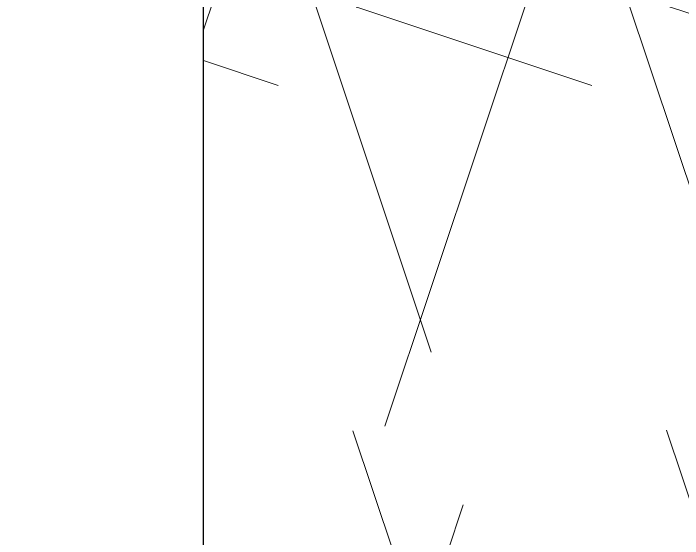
# Model space of a CAD drawing. Header units: inches. Extents: x -4169 to -1846, y 9706 to 12377.
# Drawn here: x -3456.48 to -3451.01, y 10346.57 to 10350.86 of the extents above; entities that cross this region are included whole.
import ezdxf

# ---------------------------------------------------------------- set-up
doc = ezdxf.new("R2010")
doc.units = ezdxf.units.IN
doc.header["$MEASUREMENT"] = 0
for name, color, linetype, lineweight in [('A-DOOR', 31, 'Continuous', 18), ('A-DOOR-FRAM', 31, 'Continuous', 30), ('A-WALL-PATT-4', 111, 'Continuous', 9)]:
    doc.layers.add(name, color=color, linetype=linetype, lineweight=lineweight)

# ---------------------------------------------------------------- blocks, each defined once
blk = doc.blocks.new('HOLLOW METAL - UNIT DOOR-2154430-ENLARGED RCP - 1ST FLOOR PLAN')
at = {"layer": 'A-DOOR-FRAM'}
blk.add_line((-20, 4.125), (-20, -3.875), dxfattribs=at)

msp = doc.modelspace()

# ---------------------------------------------------------------- hatches: boundary and pattern name
at = {"layer": 'A-WALL-PATT-4'}
h = msp.add_hatch(dxfattribs=at)
h.set_pattern_fill('FP_2', color=256, style=0, pattern_type=2)
h.set_pattern_definition([(161.57, (0.32, 0.32), (-2.560496185, -0.000537386), [0, -18.214, 2.022, 0]), (18.43, (-0.32, 0.32), (-2.560496185, 0.000537386), [0, -18.214, 2.022, 0]), (108.43, (0.32, 0.32), (1.27922091, -6.400876726), [6.07, -14.166]), (71.57, (-0.32, 0.32), (1.27922091, 6.400876726), [6.07, -14.166])])
h.paths.add_polyline_path([(-3422.6266, 10345.8394), (-3411.1737, 10345.8394), (-3411.1737, 10351.3394), (-3454.9237, 10351.3394), (-3454.9237, 10345.8394), (-3435.3237, 10345.8394)], flags=0)
h.paths.add_polyline_path([(-3499.1737, 10345.8394), (-3494.9237, 10345.8394), (-3494.9237, 10351.3394), (-3499.1737, 10351.3394), (-3499.1737, 10346.0894)], flags=0)

# ---------------------------------------------------------------- block references
at = {"layer": 'A-DOOR', "rotation": 180}
msp.add_blockref('HOLLOW METAL - UNIT DOOR-2154430-ENLARGED RCP - 1ST FLOOR PLAN', (-3474.9237, 10349.3394), dxfattribs=at)

doc.saveas('drawing.dxf')
